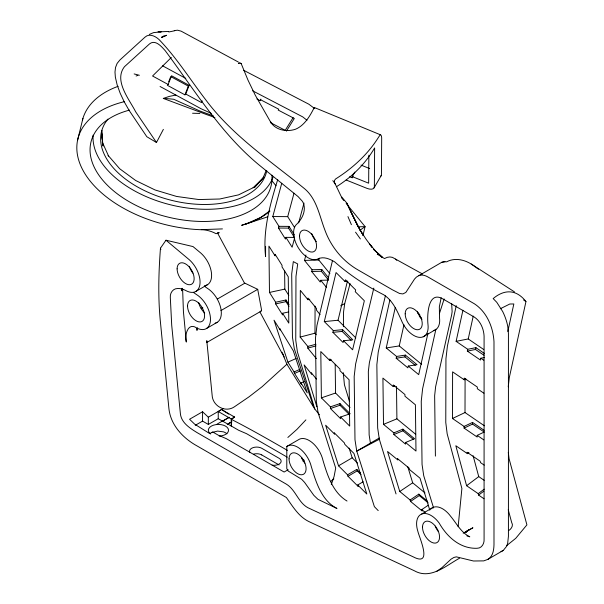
<?xml version="1.0" encoding="UTF-8"?>
<svg xmlns="http://www.w3.org/2000/svg" width="604" height="604" viewBox="0 0 604 604"><rect width="100%" height="100%" fill="white"/><g stroke="black" fill="none" stroke-linecap="round" stroke-linejoin="round"><path stroke-width="0.91" d="M265.594 246.334L265.579 256.549C262.672 230.094 270.124 204.582 277.719 179.524M483.947 432.162L477.183 435.371L477.183 437.047L464.083 428.1L464.091 426.424L452.479 418.496L452.607 371.853L464.212 379.78L465.903 378.98M464.212 379.78L464.219 378.104L477.319 387.051L477.311 388.727L483.895 393.227M484.37 425.775L465.005 412.547L465.095 378.965M484.098 431.981L472.539 424.091L472.539 422.407L464.091 426.424M316.383 358.64L307.783 348.093L307.791 346.417L300.173 337.07L300.331 290.373L307.957 299.72L309.769 299.244M307.957 299.72L307.957 298.044L316.556 308.584L316.556 310.267L320.097 314.616M316.149 334.624L314.978 333.197L315.077 306.107M343.261 372.698L344.431 384.816L349.354 400.996M343.419 326.704L343.465 312.623L344.71 303.623L350.086 283.608M349.701 176.738L352.215 177.742L352.223 176.602L354.827 172.117M368.855 155.183L368.659 183.186L352.223 176.602M181.91 288.961L181.864 290.796L182.114 288.282M276.028 185.79L271.891 180.732L272.042 175.213M204.771 285.654A20.415 11.786 60 0 0 211.445 272.857A20.415 11.786 60 0 0 200.822 253.076L193.001 246.568L165.979 240.211L160.468 248.168C158.656 272.132 157.969 296.27 160.249 320.233L168.909 408.576C170.645 425.073 182.974 438.157 196.964 445.88L286.364 497.5C292.759 506.439 298.686 516.669 308.984 521.614L414.389 570.788C430.622 579.908 445.941 565.631 459.47 558.247M508.251 386.779L509.3 377.613L525.956 301.577C516.511 289.308 504.514 289.006 493.166 298.58L496.767 302.294L502.709 311.589A37.161 21.457 60 0 1 507.775 326.522L508.425 333.446L508.425 536.36L507.647 543.472L506.62 546.31L503.306 550.38L487.919 559.342L483.759 560.882L473.528 561.003L456.367 556.858L453.906 557.447L451.097 559.13L441.871 567.722L436.375 571.58M458.134 526.718L461.894 488.5L447.171 433.846L445.775 422.49L445.948 358.731L447.413 346.017L456.239 305.707M197.342 327.776L196.972 330.373L196.904 328.591M441.184 297.772L439.342 306.794L439.546 318.014A20.415 11.786 60 0 1 433.287 330.584M484.378 353.453L475.907 347.662L467.723 349.278L456.111 341.351L462.928 310.237M456.111 341.351L468.228 338.95L473.242 316.073M484.461 357.508L480.822 358.225L480.422 360.037L467.33 351.09L467.723 349.278M467.33 351.09L475.507 349.474L475.907 347.662M507.821 331.46L513.838 303.971L509.829 304.008L500.323 308.735M389.874 300.067L378.232 352.155L376.858 364.718L377.659 427.964L379.335 439.274L396.035 493.929M396.579 356.458L396.186 358.24L407.866 367.836L408.266 366.054L417.047 364.695L405.359 355.099L396.579 356.458L386.228 347.949L395.258 307.534M421.607 364.31L399.236 345.933L403.955 324.809M415.273 365.344L404.967 356.881L405.359 355.099M427.942 333.295L418.7 374.631L408.266 366.054M435.907 329.218L422.626 388.621L421.252 401.192L422.053 464.431L423.729 475.741L433.581 507.994M332.51 260.467L316.957 325.405L315.499 337.9L316.307 401.184L318.074 412.577L335.696 468.1L334.103 476.397L331.302 484.612M333.325 330.577L332.902 332.343L343.087 342.491L343.51 340.724L352.789 339.818L342.611 329.671L333.325 330.577L324.303 321.585L336.05 272.555L345.073 281.555L347.851 281.283M345.073 281.555L345.496 279.788L355.673 289.935L355.25 291.702L364.34 300.769L352.6 349.791L343.51 340.724M355.824 337.953L338.051 320.241L347.406 281.207M362.966 235.454L365.08 226.628L346.175 203.442M351.09 340.316L342.189 331.437L342.611 329.671M385.375 295.869L369.384 362.619L368.334 371.626L369.142 434.91L370.418 443.125L356.753 451.135L374.374 506.658L378.217 510.606M269.656 210.947L260.702 217.455L246.681 223.699L241.728 225.232M373.816 288.116L355.635 363.963L354.178 376.458L354.986 439.742L356.753 451.135L379.335 439.274M77.531 140.468L82.929 118.392M294.148 237.417L285.911 237.357L285.45 239.078L278.497 228.04L278.965 226.319L272.797 216.542L281.743 183.269M294.639 227.663L287.708 216.647L294.005 193.227M294.518 237.576L288.561 228.116L289.022 226.394L278.965 226.319M294.548 238.21L292.125 247.225L285.911 237.357M298.663 222.899L303.993 203.08M328.659 277.931L321.781 269.49L312.109 269.754L304.484 260.407L305.934 255.009M328.621 280.082L320.709 280.301L320.241 282.045L311.641 271.498L312.109 269.754M329.89 273.604L318.814 260.022L319.297 258.218M328.191 279.675L321.313 271.241L321.781 269.49M444.151 298.95L439.372 313.687M261.464 310.441L260.966 311.226L206.628 342.589M168.697 81.804L170.396 77.448M168.154 84.477L171.559 75.772L189.158 85.323L185.753 94.028L184.937 94.836L167.338 85.285L168.154 84.477L152.555 76.006L171.347 57.463M184.937 94.836L188.335 86.13L189.158 85.323M202.151 100.838L201.479 102.559L185.753 94.028M266.205 170.411L262.944 178.248L254.261 187.655L263.812 177.176M444.914 261.751L441.683 262.332L416.428 277.077L414.54 279.063L405.85 292.434L402.876 293.922L399.584 293.499L392.336 289.746L357.81 269.807C342.506 260.958 330.818 246.523 324.846 229.928C319.35 215.605 316.692 198.338 303.963 188.222C269.943 160.558 232.457 135.598 205.926 100.06C190.381 79.856 176.738 57.871 158.988 39.502C155.356 36.127 149.203 33.069 144.952 37.191L119.894 60L117.131 63.405L115.53 67.452L114.987 72.072L115.356 77.161L117.184 85.013L120.211 93.303L124.19 101.751L128.977 110.177L146.832 136.731L156.474 142.491L163.367 129.362M256.896 98.996L260.113 100.672L260.875 99.116M352.215 177.742L353.083 176.247M374.095 187.814L381.169 175.621M260.113 100.672L260.664 99.788L278.754 109.203L278.21 110.087L294.307 118.467L286.432 131.121M293.091 117.667L285.216 130.328L270.381 122.604M239.343 63.073L238.625 63.284L239.343 63.073A8.169 1.593 -61.5 0 1 239.924 62.899L241.185 63.609L247.965 80.06L255.258 95.183L270.886 122.514C276.164 130.434 287.089 132.125 295.628 129.188C304.59 125.406 310.116 115.832 314.276 107.489L380.226 134.707L378.179 137.81C367.504 154.715 352.404 168.373 335.575 178.988L334.457 180.505L334.586 182.635L341.079 196.217L346.96 203.269L357.681 225.798L363.163 235.183L357.681 225.798L350.139 210.373L360.422 230.524L366.077 239.214L372.17 247.398L369.338 243.789L376.013 251.521L382.098 257.153L373.566 249.301L382.098 257.153M305.896 419.871L297.07 429.255L287.851 437.47M230.064 422.324L227.768 424.484M253.076 187.776L263.51 177.621M487.919 559.342C493.015 556.254 493.838 550.108 493.989 544.695L493.989 341.781C493.234 327.27 486.832 311.921 474.336 303.759L427.919 276.964C425.141 275.326 421.69 274.344 418.587 275.666M281.985 352.192L286.908 364.212L262.113 386.711L249.014 396.836L234.352 406.847C225.232 413.045 212.608 405.911 212.14 395.273L206.787 340.709A4.085 2.356 60 0 1 206.787 341.517M465.624 532.585L469.338 529.368L466.507 531.777M508.764 530.531C511.361 528.862 513.649 525.518 511.671 522.49L508.236 509.738M466.409 531.845L468.447 530.108L465.314 532.222L472.917 527.753L463.185 533.181M330.622 481.539L333.884 478.836M483.993 498.776L478.602 495.091L478.209 493.657L466.598 485.722L455.824 445.744L467.436 453.672L468.923 452.555M466.598 485.722L478.738 476.609L473.106 455.71M478.209 493.657L484.166 489.18M478.602 495.091L483.812 491.18M359.886 230.298L365.08 226.628L358.572 226.81M336.473 186.704C351.973 176.949 365.375 163.775 374.631 147.912L374.359 186.727A8.169 4.13 30.1 0 1 366.968 188.35L346.183 180.022M428.334 505.193L421.788 509.587L422.234 511.029L410.546 501.433L410.108 499.991L399.757 491.49L412.675 482.807L407.791 466.809M410.108 499.991L418.836 494.132L427.081 500.905M410.546 501.433L419.274 495.574L418.836 494.132M161.593 37.38L166.553 35.274L161.51 37.425L163.744 35.953M506.824 545.487L515.74 538.33L526.907 524.876L509.081 458.723L508.296 452.351M302.883 461.048L304.325 460.173M287.247 457.168L246.583 433.695L238.648 430.274L231.43 426.107L231.43 419.395L234.601 417.054L222.453 410.041L225.692 412.245M227.24 424.642L231.936 421.819M231.43 426.107L218.24 418.723L218.24 411.498L222.936 408.749L208.327 417.183L208.327 424.438L202.559 421.109L195.251 425.329M363.102 481.811L357.727 484.967L366.824 494.034L353.929 453.415L344.831 444.348L344.371 442.883L334.193 432.736L334.654 434.201L325.632 425.201L338.527 465.82L352.185 457.809L357.455 463.057M338.527 465.82L347.549 474.82L356.768 469.406L360.588 473.211M347.549 474.82L348.01 476.277L357.236 470.871L361.049 474.676M196.111 291.271L207.663 284.605M201.192 308.387L202.808 307.459M217.364 299.048L244.869 283.17L257.712 289.331L261.404 309.173A4.168 2.023 53.1 0 1 261.472 310.448M220.936 310.562L257.712 289.331M206.425 328.538L217.251 322.287M208.327 417.183L202.559 411.754L189.565 419.259L194.714 424.204L209.777 433.612L212.661 431.943L218.437 435.273L226.372 438.693L284.114 472.034L288.153 469.701M208.327 424.438L218.24 418.723M217.055 424.144L222.34 421.094M229.218 417.281L222.34 421.252L229.022 417.455M218.24 411.498L231.234 419.002L234.601 417.054M423.17 336.821L434.714 330.146M286.794 446.484A20.415 11.786 60 0 1 300.566 449.217A20.415 11.786 60 0 1 311.317 466.643C315.998 482.067 321.479 500.527 336.957 508.462L317.976 499.342L313.831 495.356L304.597 482.415L301.743 479.357L288.191 471.044A20.415 11.786 60 0 1 286.794 468.666L286.794 446.484L298.346 439.818A20.415 11.786 60 0 1 312.109 442.551A20.415 11.786 60 0 1 322.868 459.969C327.33 475.099 332.698 492.366 347.013 501.041M165.979 240.211L189.278 259.743A20.415 11.786 60 0 1 199.977 283.872A20.415 11.786 60 0 1 186.145 290.72A26.991 15.583 60 0 0 177.651 288.501C172.925 288.455 169.905 293.038 170.313 297.462L171.717 325.269L180.377 413.612C181.215 422.74 189.935 428.168 196.964 432.547L286.462 484.219C295.726 489.912 298.233 502.513 307.881 507.707L413.279 556.88C433.083 567.231 419.274 537.492 417.915 531.52A20.415 11.786 60 0 1 421.713 514.012L433.257 507.345M370.418 443.125L379.32 438.021M500.995 551.686L503.306 550.38M340.679 305.828L344.71 303.623M253.756 187.421L238.58 194.858L219.773 198.995L198.875 199.554L176.602 196.451L155.1 189.981L135.696 180.52L119.675 168.735L108.131 155.424L108.554 156.021L102.31 142.204L103.08 146.062L101.57 132.54L102.204 139.516M452.479 418.496L465.005 412.547M464.083 428.1L472.539 424.091M260.966 311.226L260.105 311.392M304.356 381.486L301.019 382.966L307.225 392.826L293.34 350.886L279.682 328.478L280.18 329.988L274.02 320.203L287.904 362.143L296.141 358.497M287.904 362.143L294.065 371.928L299.901 369.346M294.065 371.928L294.563 373.438L300.399 370.856M149.339 34.405L153.575 32.624L161.291 31.816L158.037 31.816M211.377 432.63L217.606 431.082L223.42 431.86A10.102 5.836 0 0 1 226.945 433.8M393.861 432.879L402.906 429.15L414.586 438.746L405.548 442.475L405.563 444.136L393.884 434.54L393.861 432.879L383.51 424.37L382.921 378.104L393.279 386.613L394.925 385.933M383.51 424.37L396.904 418.844L415.665 434.261M393.884 434.54L402.921 430.811L413.234 439.282M136.104 75.991L137.848 75.409M330.411 406.862L339.969 403.6L350.146 413.748L340.596 417.009L340.611 418.67L330.433 408.523L330.411 406.862L321.388 397.862L320.799 351.566L329.822 360.565L331.558 359.969M321.388 397.862L335.545 393.03L350.026 407.466M330.433 408.523L339.992 405.261L349.535 414.774M214.896 117.637A92.684 54.647 13.7 0 0 207.013 114.73L163.306 98.422L169.452 96.361L175.877 95.07M241.789 225.3L267.693 216.828M441.683 262.332L444 261.691L446.635 261.849C456.043 256.677 467.753 260.55 475.461 267.096M300.173 337.07L314.978 333.197M307.791 346.417L315.975 344.272M307.783 348.093L315.968 345.956M218.58 232.819L219.192 232.683L216.089 233.695A20.415 12.035 13.7 0 0 201.283 229.641L222.438 228.908M288.637 311.951L282.589 313.265L288.803 323.125L288.259 276.806L282.045 266.945L282.03 265.277L275.077 254.246L275.099 255.907L268.931 246.122L269.475 292.442L284.831 289.112L288.795 295.401M269.475 292.442L275.643 302.226L286.002 299.977L288.984 304.703M275.643 302.226L275.658 303.895L286.024 301.645L289.006 306.371M168.795 31.982L174.699 30.766M174.262 30.593L177.591 30.2L181.147 31.166L238.361 62.053M386.228 347.949L399.236 345.933M396.186 358.24L404.967 356.881M324.303 321.585L338.051 320.241M332.902 332.343L342.189 331.437M159.69 31.808L168.675 31.461M304.484 260.407L318.814 260.022M311.641 271.498L321.313 271.241M272.797 216.542L287.708 216.647M278.497 228.04L288.561 228.116M192.563 113.242L199.849 113.431M134.148 73.937L139.396 75.266M466.907 535.869L469.784 536.805C461.139 532.645 456.601 523.442 450.712 516.382A20.415 11.786 60 0 0 430.735 509.089M213.265 115.847L200.105 111.098L173.726 99.275A106.161 62.59 13.7 0 0 163.306 98.422M379.274 254.511L377.289 254.231L384.499 258.55L387.239 257.342L389.859 256.957L392.396 257.357L422.581 274.035M240.332 63.261L241.185 63.609M360.996 165.096L369.671 168.569M211.211 113.401L201.034 108.72L160.068 86.485M243.752 70.336L308.878 104.228L314.729 108.629M252.615 90.811L302.717 116.882L306.968 120.249M162.574 65.813L185.79 78.414M170.736 76.58L188.335 86.13M231.43 419.395C250.403 429.104 268.931 439.712 287.428 450.388M261.743 454.94L279.063 464.937M233.189 416.677L234.601 417.492M301.909 458.776L303.525 459.704M226.447 412.706L228.72 414.087M471.233 264.031L514.48 291.883M476.186 267.587L478.519 269.18M523.623 299.984L525.956 301.577M468.228 338.95L483.729 349.535M475.507 349.474L483.985 355.258M480.822 358.225L483.751 360.226M472.539 422.407L484.098 430.305M477.183 435.371L483.766 439.863M484.189 465.118L480.535 462.619L480.15 461.177L467.051 452.237L467.436 453.672M478.738 476.609L484.159 480.308M193.552 292.502L196.504 294.548A20.415 11.786 60 0 1 210.494 319.289A20.415 11.786 60 0 1 196.504 327.874C187.693 321.841 184.371 335.839 186.326 342.053L183.427 311.732L182.612 289.006M204.273 286.107L207.331 288.297A20.415 11.786 60 0 1 220.724 307.949A20.415 11.786 60 0 1 215.137 323.148M417.689 312.978L419.75 314.669L419.35 316.451L421.441 318.165M405.548 442.475L415.982 451.052L415.401 404.786L404.959 396.209L404.937 394.54L393.257 384.944L393.279 386.613M412.675 482.807L424.944 492.887M419.274 495.574L428.206 502.913M421.788 509.587L425.269 512.449M395.507 259.116L396.76 260.264M340.596 417.009L349.686 426.077L349.097 379.78L339.999 370.713L339.976 369.044L329.799 358.897L329.822 360.565M348.01 476.277L358.187 486.424L357.727 484.967M341.449 197.651L343.812 200.551M320.709 280.301L326.621 287.549M316.451 379.086L311.286 372.759L311.747 374.261L304.122 364.914L316.858 406.749M286.908 364.212L314.805 409.044L319.471 414.774M355.537 232.178L360.369 238.92M332.819 180.626L335.273 184.077M156.474 142.491L135.666 111.816C129.384 99.358 113.56 80.785 124.454 66.719L149.513 43.911C155.334 39.086 161.691 46.742 165.247 50.736C195.122 90.842 221.532 134.7 260.951 166.5L298.149 196.647L302.393 201.313A7.98 4.606 60 0 1 303.744 204.22M289.022 226.394L294.488 235.069M275.658 303.895L282.612 314.933L282.589 313.265M294.563 373.438L301.517 384.476L301.019 382.966M244.733 283.57L217.372 232.699M260.075 312.208L282.287 353.702M346.96 203.269L349.739 209.565M282.68 353.619L284.152 357.009M347.949 216.594L351.392 224.68M313.317 406.152L294.337 348.825L292.449 337.251L291.702 273.937L293.317 261.608L297.704 263.94L295.975 276.428L295.756 340.256L297.402 351.86L314.805 409.044M356.768 469.406L357.236 470.871M349.104 448.093L352.185 457.809M429.784 510.169L420.014 478.179L409.572 469.602L409.135 468.168L397.455 458.572L397.893 460.006L387.534 451.498L399.757 491.49M160.468 248.168L160.83 249.595M303.744 204.22C305.843 211.355 302.068 218.942 297.047 223.91A20.415 11.786 60 0 0 298.097 247.421A20.415 11.786 60 0 0 317.961 258.905C323.548 256.149 329.784 258.995 334.676 261.872C349.527 274.963 365.948 285.828 383.691 294.752C392.728 300.452 397.107 310.856 401.335 320.203A20.415 11.786 60 0 0 418.534 337.258A20.415 11.786 60 0 0 428.002 324.68C427.005 315.9 427.715 289.746 443.14 299.086L474.336 317.1C480.542 321.185 483.676 328.84 484.083 336.058L484.083 538.972C484.491 543.351 481.939 548.372 476.979 548.289C460.089 548.87 447.043 536.85 439.161 523.049A20.415 11.786 60 0 0 421.713 514.012M102.363 141.253L102.521 142.997L101.97 130.464M451.649 303.502L452.124 311.709L451.671 314.843L435.635 386.605L434.646 395.665L435.409 456.118M402.906 429.15L402.921 430.811M396.488 386.462L396.904 418.844M339.969 403.6L339.992 405.261M335.182 364.325L335.545 393.03M286.002 299.977L286.024 301.645M284.612 270.584L284.831 289.112M231.234 419.002L231.234 426.22M202.559 411.754L202.559 421.109M269.943 211.121A106.161 62.59 13.7 0 1 245.549 224.152M201.26 229.731A106.161 62.59 13.7 0 1 84.469 172.948A106.161 62.59 13.7 0 1 124.311 101.683M271.891 180.732A92.684 54.647 13.7 0 1 136.836 205.805A92.684 54.647 13.7 0 1 129.482 110.109M204.681 312.932A12.042 6.954 60 0 1 198.663 302.498M249.784 452.26A7.142 4.122 0 0 1 253.114 447.624A7.142 4.122 0 0 1 261.743 448.281L279.063 458.277A7.142 4.122 0 0 1 280.203 463.26A7.142 4.122 0 0 1 272.162 465.178M210.675 434.012A10.102 5.836 0 0 1 213.703 425.118A10.102 5.836 0 0 1 228.146 428.659A10.102 5.836 0 0 1 219.177 436.096M192.918 273.151A12.042 6.954 60 0 1 189.301 266.311M438.323 531.52A12.042 6.954 60 0 1 435.205 526.114M422 319.305A12.042 6.954 60 0 1 417.387 311.317M316.322 241.608A12.042 6.954 60 0 1 311.709 233.62M304.861 463.185A12.042 6.954 60 0 1 301.743 457.787M253.491 454.163A7.142 4.137 -0.2 0 1 261.758 454.933M380.226 134.707A20.46 4.9 -68.2 0 1 381.683 138.497L381.434 174.541A8.169 4.13 30.1 0 1 380.429 176.428M272.985 177.266A92.684 54.647 13.7 0 1 172.472 205.277A92.684 54.647 13.7 0 1 93.114 135.168M82.461 120.105A106.161 62.59 13.7 0 1 118.15 86.304M270.728 122A106.161 62.59 13.7 0 1 271.966 123.292M266.772 170.728A84.93 50.072 13.7 0 1 161.819 197.568A84.93 50.072 13.7 0 1 107.92 119.131M299.516 236.156A12.042 6.954 60 0 0 312.291 252.049A12.042 6.954 60 0 0 312.291 235.009A12.042 6.954 60 0 0 299.516 236.156M405.193 313.846A12.042 6.954 60 0 0 417.968 329.739A12.042 6.954 60 0 0 417.968 312.706A12.042 6.954 60 0 0 405.193 313.846M177.108 268.84A12.042 6.954 60 0 0 189.882 284.733A12.042 6.954 60 0 0 189.882 267.7A12.042 6.954 60 0 0 177.108 268.84M422.513 527.209A12.042 6.954 60 0 0 435.288 543.102A12.042 6.954 60 0 0 435.288 526.069A12.042 6.954 60 0 0 422.513 527.209M289.052 458.881A12.042 6.954 60 0 0 301.826 474.774A12.042 6.954 60 0 0 301.826 457.741A12.042 6.954 60 0 0 289.052 458.881M187.542 306.039A12.042 6.954 60 0 0 200.317 321.932A12.042 6.954 60 0 0 200.317 304.899A12.042 6.954 60 0 0 187.542 306.039"/></g></svg>
